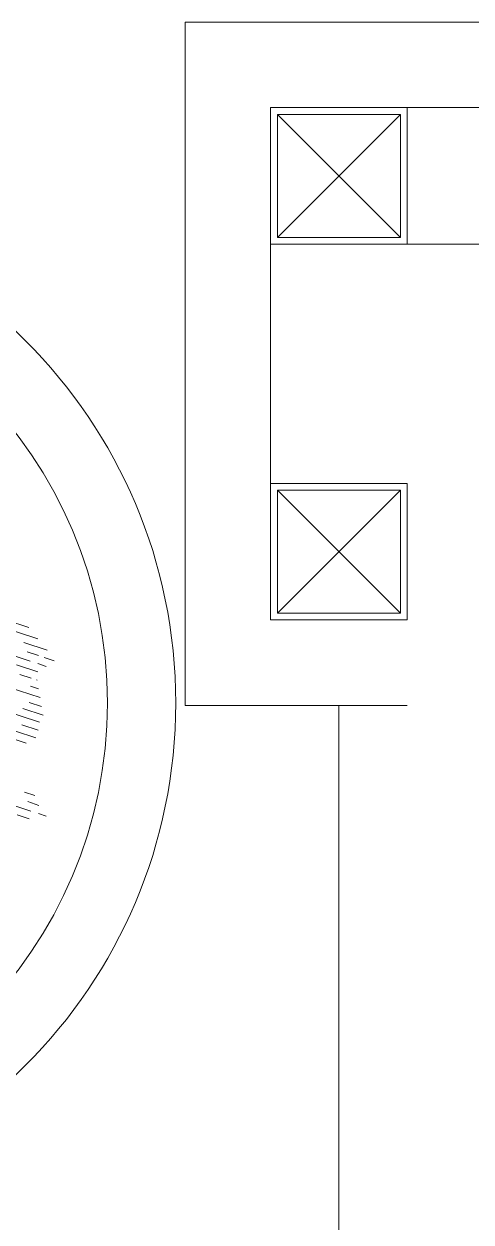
# Model space of a CAD drawing. Header units: millimetres. Extents: x 29001 to 40804, y -8833 to -5892.
# Drawn here: x 29689.84 to 29702.92, y -8121.87 to -8086.8 of the extents above; entities that cross this region are included whole.
import ezdxf

# ---------------------------------------------------------------- set-up
doc = ezdxf.new("R2010")
doc.units = ezdxf.units.MM
doc.layers.get('0').update_dxf_attribs({"lineweight": 0})
for name, color, linetype, lineweight in [('251', 251, 'Continuous', 0), ('252', 252, 'Continuous', 0), ('xxx_Auto_Duvar_Yesil Alcipan', 93, 'Continuous', 0), ('xxx_Auto_Kaplama_Seramik', 182, 'Continuous', 0), ('xxx_Auto_Kaplama_Siva Sap', 253, 'Continuous', 0), ('Y_DUVAR KONST', 254, 'Continuous', 0)]:
    doc.layers.add(name, color=color, linetype=linetype, lineweight=lineweight)

# ---------------------------------------------------------------- blocks, each defined once
blk = doc.blocks.new('TÜM LAYOOUT')
at = {"layer": 'xxx_Auto_Duvar_Yesil Alcipan', "lineweight": 0, "ltscale": 0.1}
for points in [[(556.265, -1784.949), (549.765, -1784.949), (549.765, -1764.949), (569.765, -1764.949), (569.765, -1771.449)], [(556.265, -1782.449), (552.265, -1782.449), (552.265, -1767.449), (567.265, -1767.449), (567.265, -1771.449)]]:
    blk.add_lwpolyline(points, dxfattribs=at)
at = {"layer": 'xxx_Auto_Kaplama_Seramik', "lineweight": 0}
blk.add_line((554.265, -1784.949), (554.265, -1838.449), dxfattribs=at)
at = {"layer": 'xxx_Auto_Kaplama_Siva Sap', "lineweight": 0}
blk.add_lwpolyline([(555.993, -1771.449), (639.993, -1771.449), (639.993, -1838.449)], dxfattribs=at)
at = {"layer": 'Y_DUVAR KONST', "lineweight": 0}
for p, q in [((552.465, -1771.249), (556.065, -1767.649)), ((556.065, -1771.249), (552.465, -1767.649)), ((552.465, -1782.249), (556.065, -1778.649)), ((556.065, -1782.249), (552.465, -1778.649))]:
    blk.add_line(p, q, dxfattribs=at)
for points in [[(556.265, -1771.449), (552.265, -1771.449), (552.265, -1767.449), (556.265, -1767.449)], [(556.065, -1771.249), (552.465, -1771.249), (552.465, -1767.649), (556.065, -1767.649)], [(556.265, -1782.449), (552.265, -1782.449), (552.265, -1778.449), (556.265, -1778.449)], [(556.065, -1782.249), (552.465, -1782.249), (552.465, -1778.649), (556.065, -1778.649)]]:
    blk.add_lwpolyline(points, close=True, dxfattribs=at)
blk = doc.blocks.new('cc')
at = {"layer": '251', "color": 66, "linetype": 'Continuous', "true_color": 0x608d07}
for p, q in [((4.186, -2.667), (3.785, -2.436)), ((4.239, -2.592), (4.112, -2.518)), ((4.081, -2.821), (3.973, -2.758)), ((4.199, -2.782), (4.079, -2.713)), ((4.347, -2.76), (4.266, -2.714)), ((3.556, -3.158), (3.215, -2.961)), ((3.477, -3.433), (3.076, -3.201)), ((3.584, -3.281), (3.369, -3.157)), ((3.537, -3.361), (3.363, -3.26)), ((3.267, -3.632), (2.938, -3.442)), ((3.356, -3.576), (3.224, -3.5)), ((3.444, -3.521), (3.23, -3.397)), ((2.873, -3.831), (2.473, -3.6)), ((3.026, -3.706), (2.905, -3.636)), ((3.178, -3.687), (3.092, -3.637)), ((3.026, -3.813), (2.799, -3.682)), ((3.09, -3.743), (3.086, -3.74)), ((2.734, -4.071), (2.334, -3.84)), ((2.907, -4.064), (2.66, -3.922)), ((2.887, -3.946), (2.767, -3.877)), ((3.04, -3.928), (2.953, -3.878)), ((2.568, -4.082), (2.328, -3.944)), ((3.053, -4.042), (2.947, -3.981))]:
    blk.add_line(p, q, dxfattribs=at)
blk = doc.blocks.new('MOBİLYALAR')
for radius in [15, 13]:
    blk.add_circle((534.489, -1784.88), radius)
at = {"layer": '252', "lineweight": 0, "extrusion": (0, 0, -1), "xscale": 2.500000000000001, "yscale": 2.500000000000001, "zscale": 2.500000000000001, "rotation": 228.2177405299978}
blk.add_blockref('cc', (-533.307, -1784.682), dxfattribs=at)

msp = doc.modelspace()

# ---------------------------------------------------------------- block references
at = {"color": 6}
msp.add_blockref('TÜM LAYOOUT', (29144.792, -6321.799), dxfattribs=at)

# ---------------------------------------------------------------- next in the draw order: block references
msp.add_blockref('MOBİLYALAR', (29144.792, -6321.799), dxfattribs=at)

doc.saveas('drawing.dxf')
